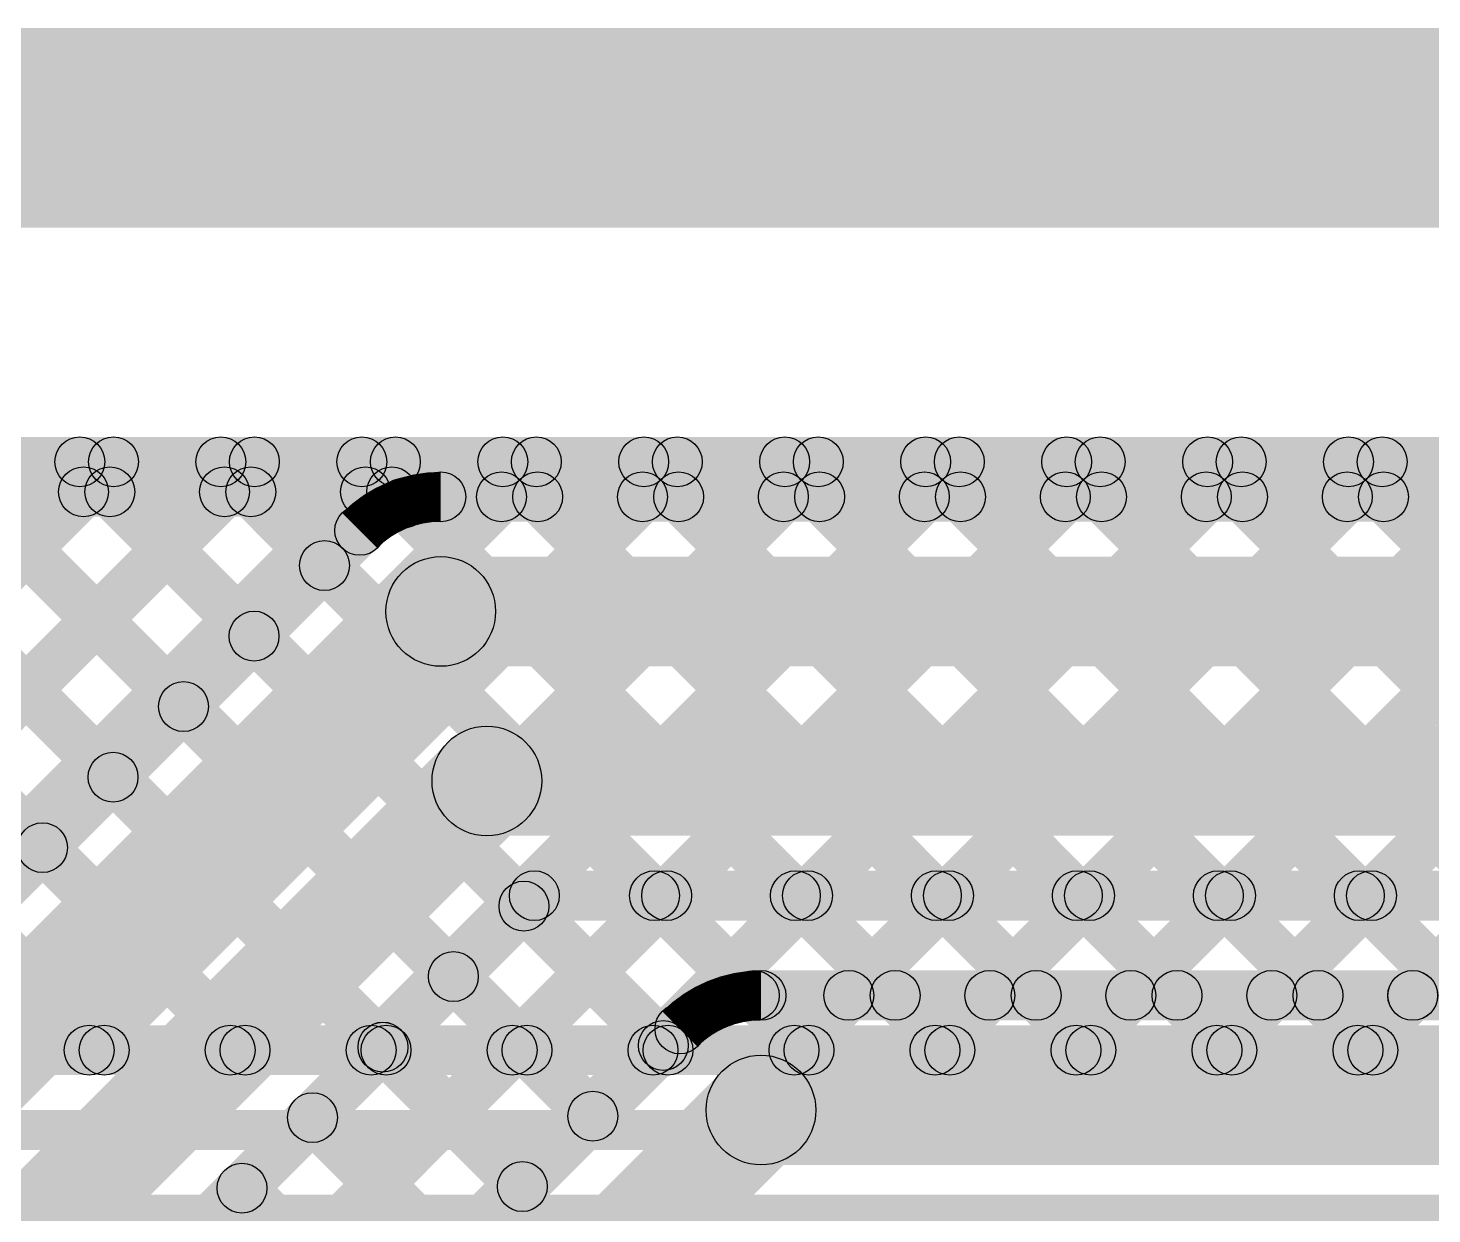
# Model space of a CAD drawing. Header units: millimetres. Extents: x -0.08 to 5.25, y -0.08 to 2.73.
# Drawn here: x 1.205 to 1.4866, y 2.3192 to 2.557 of the extents above; entities that cross this region are included whole.
import ezdxf

# ---------------------------------------------------------------- set-up
doc = ezdxf.new("R2010")
doc.units = ezdxf.units.MM
doc.header["$MEASUREMENT"] = 0
doc.layers.add('BottomLayer', color=5, linetype='Continuous')
doc.layers.add('TopLayer', color=1, linetype='Continuous')

msp = doc.modelspace()

# ---------------------------------------------------------------- hatches: boundary and pattern name
at = {"layer": 'BottomLayer'}
for points in [[(0.94743, 2.517), (0.94743, 2.557), (2.805, 2.557), (2.805, 2.517)], [(1.08967, 2.33052), (1.0826, 2.33759), (1.21854, 2.47354), (1.22562, 2.46646)], [(1.08967, 2.30223), (1.0826, 2.30931), (1.24683, 2.47354), (1.2539, 2.46646)], [(1.08967, 2.27395), (1.0826, 2.28102), (1.27511, 2.47354), (1.28218, 2.46646)], [(1.12696, 2.46646), (1.13403, 2.47354), (1.21139, 2.39617), (1.20432, 2.3891)], [(1.129, 2.465), (1.129, 2.475), (2.82675, 2.475), (2.82675, 2.465)], [(1.15524, 2.46646), (1.16231, 2.47354), (1.22554, 2.41031), (1.21847, 2.40324)], [(1.18353, 2.46646), (1.1906, 2.47354), (1.23968, 2.42445), (1.23261, 2.41738)], [(1.21181, 2.46646), (1.21888, 2.47354), (1.25382, 2.4386), (1.24675, 2.43152)], [(1.24009, 2.46646), (1.24717, 2.47354), (1.26796, 2.45274), (1.26089, 2.44567)], [(1.26838, 2.46646), (1.27545, 2.47354), (1.28373, 2.46526), (1.27666, 2.45819)], [(1.30347, 2.45946), (1.2964, 2.46654), (1.3034, 2.47354), (1.31047, 2.46646)], [(1.29666, 2.46646), (1.30373, 2.47354), (1.31073, 2.46654), (1.30366, 2.45946)], [(1.33175, 2.45946), (1.32468, 2.46654), (1.33168, 2.47354), (1.33875, 2.46646)], [(1.32495, 2.46646), (1.33202, 2.47354), (1.33902, 2.46654), (1.33195, 2.45946)], [(1.36004, 2.45946), (1.35297, 2.46654), (1.35997, 2.47354), (1.36704, 2.46646)], [(1.35323, 2.46646), (1.3603, 2.47354), (1.3673, 2.46654), (1.36023, 2.45946)], [(1.38832, 2.45946), (1.38125, 2.46654), (1.38825, 2.47354), (1.39532, 2.46646)], [(1.38152, 2.46646), (1.38859, 2.47354), (1.39559, 2.46654), (1.38852, 2.45946)], [(1.41661, 2.45946), (1.40953, 2.46654), (1.41653, 2.47354), (1.42361, 2.46646)], [(1.4098, 2.46646), (1.41687, 2.47354), (1.42387, 2.46654), (1.4168, 2.45946)], [(1.44489, 2.45946), (1.43782, 2.46654), (1.44482, 2.47354), (1.45189, 2.46646)], [(1.43808, 2.46646), (1.44516, 2.47354), (1.45216, 2.46654), (1.44508, 2.45946)], [(1.47317, 2.45946), (1.4661, 2.46654), (1.4731, 2.47354), (1.48017, 2.46646)], [(1.46637, 2.46646), (1.47344, 2.47354), (1.48044, 2.46654), (1.47337, 2.45946)], [(1.08967, 2.33052), (1.0826, 2.33759), (1.21254, 2.46754), (1.21961, 2.46046)], [(1.08967, 2.30224), (1.0826, 2.30931), (1.24083, 2.46754), (1.2479, 2.46046)], [(1.08967, 2.27395), (1.0826, 2.28102), (1.26911, 2.46754), (1.27618, 2.46046)], [(1.129, 2.459), (1.129, 2.469), (2.83275, 2.469), (2.83275, 2.459)], [(1.13296, 2.46046), (1.14003, 2.46754), (1.21139, 2.39617), (1.20432, 2.3891)], [(1.16124, 2.46046), (1.16831, 2.46754), (1.22554, 2.41031), (1.21847, 2.40324)], [(1.18952, 2.46046), (1.1966, 2.46754), (1.23968, 2.42445), (1.23261, 2.41738)], [(1.21781, 2.46046), (1.22488, 2.46754), (1.25382, 2.4386), (1.24675, 2.43152)], [(1.24609, 2.46046), (1.25316, 2.46754), (1.26796, 2.45274), (1.26089, 2.44567)], [(1.27438, 2.46046), (1.28145, 2.46754), (1.28373, 2.46526), (1.27666, 2.45819)], [(1.28775, 2.458), (1.28775, 2.468), (2.81284, 2.468), (2.81284, 2.458)], [(1.28775, 2.458), (1.28775, 2.468), (2.81284, 2.468), (2.81284, 2.458)], [(1.08967, 2.26737), (1.0826, 2.27444), (1.26795, 2.4598), (1.27502, 2.45273)], [(1.08967, 2.26737), (1.0826, 2.27444), (1.26795, 2.4598), (1.27502, 2.45273)], [(1.28775, 2.429), (1.28775, 2.451), (2.819, 2.451), (2.819, 2.429)], [(0.94478, 2.08147), (0.92922, 2.09703), (1.27997, 2.44778), (1.29553, 2.43222)], [(1.297, 2.395), (1.297, 2.417), (2.819, 2.417), (2.819, 2.395)], [(0.98178, 2.07522), (0.96622, 2.09078), (1.28922, 2.41378), (1.30478, 2.39822)], [(1.10646, 2.17587), (1.09939, 2.18294), (1.30299, 2.38654), (1.31006, 2.37946)], [(1.10646, 2.17587), (1.09939, 2.18294), (1.30299, 2.38654), (1.31006, 2.37946)], [(1.12929, 2.17215), (1.12222, 2.17922), (1.32953, 2.38654), (1.33661, 2.37946)], [(1.12929, 2.17215), (1.12222, 2.17922), (1.32953, 2.38654), (1.3366, 2.37946)], [(1.13834, 2.15292), (1.13127, 2.15999), (1.35782, 2.38654), (1.36489, 2.37946)], [(1.13834, 2.15292), (1.13127, 2.15999), (1.35782, 2.38654), (1.36489, 2.37946)], [(1.30653, 2.378), (1.30653, 2.388), (2.81284, 2.388), (2.81284, 2.378)], [(1.30653, 2.378), (1.30653, 2.388), (2.81284, 2.388), (2.81284, 2.378)], [(1.32709, 2.37946), (1.33417, 2.38654), (1.3542, 2.3665), (1.34713, 2.35943)], [(1.32709, 2.37946), (1.33416, 2.38654), (1.3542, 2.3665), (1.34713, 2.35943)], [(1.35538, 2.37946), (1.36245, 2.38654), (1.38245, 2.36654), (1.37538, 2.35946)], [(1.35538, 2.37946), (1.36245, 2.38654), (1.38245, 2.36654), (1.37538, 2.35946)], [(1.37317, 2.35946), (1.3661, 2.36654), (1.3861, 2.38654), (1.39317, 2.37946)], [(1.37317, 2.35946), (1.3661, 2.36654), (1.3861, 2.38654), (1.39317, 2.37946)], [(1.38366, 2.37946), (1.39073, 2.38654), (1.41073, 2.36654), (1.40366, 2.35946)], [(1.38366, 2.37946), (1.39073, 2.38654), (1.41073, 2.36654), (1.40366, 2.35946)], [(1.40146, 2.35946), (1.39439, 2.36654), (1.41439, 2.38654), (1.42146, 2.37946)], [(1.40146, 2.35946), (1.39439, 2.36654), (1.41439, 2.38654), (1.42146, 2.37946)], [(1.41195, 2.37946), (1.41902, 2.38654), (1.43902, 2.36654), (1.43195, 2.35946)], [(1.41195, 2.37946), (1.41902, 2.38654), (1.43902, 2.36654), (1.43195, 2.35946)], [(1.42974, 2.35946), (1.42267, 2.36654), (1.44267, 2.38654), (1.44974, 2.37946)], [(1.42974, 2.35946), (1.42267, 2.36654), (1.44267, 2.38654), (1.44974, 2.37946)], [(1.44023, 2.37946), (1.4473, 2.38654), (1.4673, 2.36654), (1.46023, 2.35946)], [(1.44023, 2.37946), (1.4473, 2.38654), (1.4673, 2.36654), (1.46023, 2.35946)], [(1.45803, 2.35946), (1.45095, 2.36654), (1.47095, 2.38654), (1.47803, 2.37946)], [(1.45803, 2.35946), (1.45096, 2.36654), (1.47096, 2.38654), (1.47803, 2.37946)], [(1.46851, 2.37946), (1.47558, 2.38654), (1.49558, 2.36654), (1.48851, 2.35946)], [(1.46852, 2.37946), (1.47559, 2.38654), (1.49559, 2.36654), (1.48852, 2.35946)], [(1.48631, 2.35946), (1.47924, 2.36654), (1.49924, 2.38654), (1.50631, 2.37946)], [(1.48631, 2.35946), (1.47924, 2.36654), (1.49924, 2.38654), (1.50631, 2.37946)], [(1.3009, 2.37737), (1.30797, 2.38444), (1.33594, 2.35647), (1.32887, 2.3494)], [(1.3009, 2.37737), (1.30797, 2.38444), (1.33594, 2.35647), (1.32887, 2.3494)], [(1.28676, 2.36323), (1.29383, 2.3703), (1.3218, 2.34233), (1.31473, 2.33526)], [(1.28676, 2.36323), (1.29383, 2.3703), (1.3218, 2.34233), (1.31473, 2.33526)], [(1.352, 2.358), (1.352, 2.368), (2.453, 2.368), (2.453, 2.358)], [(1.352, 2.358), (1.352, 2.368), (2.453, 2.368), (2.453, 2.358)], [(1.13828, 2.15174), (1.13121, 2.15881), (1.3322, 2.3598), (1.33927, 2.35273)], [(1.13828, 2.15174), (1.13121, 2.15881), (1.3322, 2.3598), (1.33927, 2.35273)], [(1.27262, 2.34909), (1.27969, 2.35616), (1.30766, 2.32819), (1.30059, 2.32112)], [(1.27262, 2.34909), (1.27969, 2.35616), (1.30766, 2.32819), (1.30059, 2.32112)], [(1.352, 2.329), (1.352, 2.351), (2.453, 2.351), (2.453, 2.329)], [(1.10278, 2.07522), (1.08722, 2.09078), (1.34422, 2.34778), (1.35978, 2.33222)], [(1.25847, 2.33495), (1.26555, 2.34202), (1.29352, 2.31405), (1.28645, 2.30697)], [(1.25847, 2.33495), (1.26554, 2.34202), (1.29352, 2.31404), (1.28645, 2.30697)], [(1.24433, 2.32081), (1.2514, 2.32788), (1.27938, 2.2999), (1.27231, 2.29283)], [(1.24433, 2.3208), (1.2514, 2.32788), (1.27938, 2.2999), (1.2723, 2.29283)]]:
    msp.add_hatch(color=5, dxfattribs=at).paths.add_polyline_path(points)
h = msp.add_hatch(color=5, dxfattribs=at)
edge = h.paths.add_edge_path()
edge.add_arc((1.21535, 2.47), 0.005, 0, 360)
h = msp.add_hatch(color=5, dxfattribs=at)
edge = h.paths.add_edge_path()
edge.add_arc((1.22208, 2.47), 0.005, 0, 360)
h = msp.add_hatch(color=5, dxfattribs=at)
edge = h.paths.add_edge_path()
edge.add_arc((1.24363, 2.47), 0.005, 0, 360)
h = msp.add_hatch(color=5, dxfattribs=at)
edge = h.paths.add_edge_path()
edge.add_arc((1.25036, 2.47), 0.005, 0, 360)
h = msp.add_hatch(color=5, dxfattribs=at)
edge = h.paths.add_edge_path()
edge.add_arc((1.27191, 2.47), 0.005, 0, 360)
h = msp.add_hatch(color=5, dxfattribs=at)
edge = h.paths.add_edge_path()
edge.add_arc((1.27865, 2.47), 0.005, 0, 360)
h = msp.add_hatch(color=5, dxfattribs=at)
edge = h.paths.add_edge_path()
edge.add_arc((1.3002, 2.47), 0.005, 0, 360)
h = msp.add_hatch(color=5, dxfattribs=at)
edge = h.paths.add_edge_path()
edge.add_arc((1.30693, 2.47), 0.005, 0, 360)
h = msp.add_hatch(color=5, dxfattribs=at)
edge = h.paths.add_edge_path()
edge.add_arc((1.32848, 2.47), 0.005, 0, 360)
h = msp.add_hatch(color=5, dxfattribs=at)
edge = h.paths.add_edge_path()
edge.add_arc((1.33522, 2.47), 0.005, 0, 360)
h = msp.add_hatch(color=5, dxfattribs=at)
edge = h.paths.add_edge_path()
edge.add_arc((1.35677, 2.47), 0.005, 0, 360)
h = msp.add_hatch(color=5, dxfattribs=at)
edge = h.paths.add_edge_path()
edge.add_arc((1.3635, 2.47), 0.005, 0, 360)
h = msp.add_hatch(color=5, dxfattribs=at)
edge = h.paths.add_edge_path()
edge.add_arc((1.38505, 2.47), 0.005, 0, 360)
h = msp.add_hatch(color=5, dxfattribs=at)
edge = h.paths.add_edge_path()
edge.add_arc((1.39179, 2.47), 0.005, 0, 360)
h = msp.add_hatch(color=5, dxfattribs=at)
edge = h.paths.add_edge_path()
edge.add_arc((1.41334, 2.47), 0.005, 0, 360)
h = msp.add_hatch(color=5, dxfattribs=at)
edge = h.paths.add_edge_path()
edge.add_arc((1.42007, 2.47), 0.005, 0, 360)
h = msp.add_hatch(color=5, dxfattribs=at)
edge = h.paths.add_edge_path()
edge.add_arc((1.44162, 2.47), 0.005, 0, 360)
h = msp.add_hatch(color=5, dxfattribs=at)
edge = h.paths.add_edge_path()
edge.add_arc((1.44835, 2.47), 0.005, 0, 360)
h = msp.add_hatch(color=5, dxfattribs=at)
edge = h.paths.add_edge_path()
edge.add_arc((1.4699, 2.47), 0.005, 0, 360)
h = msp.add_hatch(color=5, dxfattribs=at)
edge = h.paths.add_edge_path()
edge.add_arc((1.47664, 2.47), 0.005, 0, 360)
h = msp.add_hatch(color=5, dxfattribs=at)
edge = h.paths.add_edge_path()
edge.add_arc((1.21608, 2.464), 0.005, 0, 360)
h = msp.add_hatch(color=5, dxfattribs=at)
edge = h.paths.add_edge_path()
edge.add_arc((1.22134, 2.464), 0.005, 0, 360)
h = msp.add_hatch(color=5, dxfattribs=at)
edge = h.paths.add_edge_path()
edge.add_arc((1.24436, 2.464), 0.005, 0, 360)
h = msp.add_hatch(color=5, dxfattribs=at)
edge = h.paths.add_edge_path()
edge.add_arc((1.24963, 2.464), 0.005, 0, 360)
h = msp.add_hatch(color=5, dxfattribs=at)
edge = h.paths.add_edge_path()
edge.add_arc((1.27265, 2.464), 0.005, 0, 360)
h = msp.add_hatch(color=5, dxfattribs=at)
edge = h.paths.add_edge_path()
edge.add_arc((1.27791, 2.464), 0.005, 0, 360)
h = msp.add_hatch(color=5, dxfattribs=at)
edge = h.paths.add_edge_path()
edge.add_arc((1.28775, 2.463), 0.005, 0, 360)
h = msp.add_hatch(color=5, dxfattribs=at)
edge = h.paths.add_edge_path()
edge.add_arc((1.28775, 2.463), 0.005, 0, 360)
h = msp.add_hatch(color=5, dxfattribs=at)
edge = h.paths.add_edge_path()
edge.add_arc((1.28775, 2.463), 0.005, 0, 360)
h = msp.add_hatch(color=5, dxfattribs=at)
edge = h.paths.add_edge_path()
edge.add_arc((1.28775, 2.463), 0.005, 0, 360)
h = msp.add_hatch(color=5, dxfattribs=at)
edge = h.paths.add_edge_path()
edge.add_arc((1.28775, 2.463), 0.005, 0, 360)
h = msp.add_hatch(color=5, dxfattribs=at)
edge = h.paths.add_edge_path()
edge.add_arc((1.28775, 2.463), 0.005, 0, 360)
h = msp.add_hatch(color=5, dxfattribs=at)
edge = h.paths.add_edge_path()
edge.add_arc((1.29993, 2.463), 0.005, 0, 360)
h = msp.add_hatch(color=5, dxfattribs=at)
edge = h.paths.add_edge_path()
edge.add_arc((1.3072, 2.463), 0.005, 0, 360)
h = msp.add_hatch(color=5, dxfattribs=at)
edge = h.paths.add_edge_path()
edge.add_arc((1.32822, 2.463), 0.005, 0, 360)
h = msp.add_hatch(color=5, dxfattribs=at)
edge = h.paths.add_edge_path()
edge.add_arc((1.33548, 2.463), 0.005, 0, 360)
h = msp.add_hatch(color=5, dxfattribs=at)
edge = h.paths.add_edge_path()
edge.add_arc((1.3565, 2.463), 0.005, 0, 360)
h = msp.add_hatch(color=5, dxfattribs=at)
edge = h.paths.add_edge_path()
edge.add_arc((1.36377, 2.463), 0.005, 0, 360)
h = msp.add_hatch(color=5, dxfattribs=at)
edge = h.paths.add_edge_path()
edge.add_arc((1.38479, 2.463), 0.005, 0, 360)
h = msp.add_hatch(color=5, dxfattribs=at)
edge = h.paths.add_edge_path()
edge.add_arc((1.39205, 2.463), 0.005, 0, 360)
h = msp.add_hatch(color=5, dxfattribs=at)
edge = h.paths.add_edge_path()
edge.add_arc((1.41307, 2.463), 0.005, 0, 360)
h = msp.add_hatch(color=5, dxfattribs=at)
edge = h.paths.add_edge_path()
edge.add_arc((1.42034, 2.463), 0.005, 0, 360)
h = msp.add_hatch(color=5, dxfattribs=at)
edge = h.paths.add_edge_path()
edge.add_arc((1.44135, 2.463), 0.005, 0, 360)
h = msp.add_hatch(color=5, dxfattribs=at)
edge = h.paths.add_edge_path()
edge.add_arc((1.44862, 2.463), 0.005, 0, 360)
h = msp.add_hatch(color=5, dxfattribs=at)
edge = h.paths.add_edge_path()
edge.add_arc((1.46964, 2.463), 0.005, 0, 360)
h = msp.add_hatch(color=5, dxfattribs=at)
edge = h.paths.add_edge_path()
edge.add_arc((1.4769, 2.463), 0.005, 0, 360)
h = msp.add_hatch(color=5, dxfattribs=at)
edge = h.paths.add_edge_path()
edge.add_arc((1.28019, 2.46172), 0.005, 0, 360)
h = msp.add_hatch(color=5, dxfattribs=at)
edge = h.paths.add_edge_path()
edge.add_arc((1.28019, 2.46172), 0.005, 0, 360)
h = msp.add_hatch(color=5, dxfattribs=at)
edge = h.paths.add_edge_path()
edge.add_arc((1.27149, 2.45626), 0.005, 0, 360)
h = msp.add_hatch(color=5, dxfattribs=at)
edge = h.paths.add_edge_path()
edge.add_arc((1.27149, 2.45626), 0.005, 0, 360)
h = msp.add_hatch(color=5, dxfattribs=at)
edge = h.paths.add_edge_path()
edge.add_arc((1.27149, 2.45626), 0.005, 0, 360)
h = msp.add_hatch(color=5, dxfattribs=at)
edge = h.paths.add_edge_path()
edge.add_arc((1.27149, 2.45626), 0.005, 0, 360)
h = msp.add_hatch(color=5, dxfattribs=at)
edge = h.paths.add_edge_path()
edge.add_arc((1.27149, 2.45626), 0.005, 0, 360)
h = msp.add_hatch(color=5, dxfattribs=at)
edge = h.paths.add_edge_path()
edge.add_arc((1.27149, 2.45626), 0.005, 0, 360)
h = msp.add_hatch(color=5, dxfattribs=at)
edge = h.paths.add_edge_path()
edge.add_arc((1.26443, 2.4492), 0.005, 0, 360)
h = msp.add_hatch(color=5, dxfattribs=at)
edge = h.paths.add_edge_path()
edge.add_arc((1.26443, 2.4492), 0.005, 0, 360)
h = msp.add_hatch(color=5, dxfattribs=at)
edge = h.paths.add_edge_path()
edge.add_arc((1.28775, 2.44), 0.011, 0, 360)
h = msp.add_hatch(color=5, dxfattribs=at)
edge = h.paths.add_edge_path()
edge.add_arc((1.28775, 2.44), 0.011, 0, 360)
h = msp.add_hatch(color=5, dxfattribs=at)
edge = h.paths.add_edge_path()
edge.add_arc((1.25029, 2.43506), 0.005, 0, 360)
h = msp.add_hatch(color=5, dxfattribs=at)
edge = h.paths.add_edge_path()
edge.add_arc((1.25029, 2.43506), 0.005, 0, 360)
h = msp.add_hatch(color=5, dxfattribs=at)
edge = h.paths.add_edge_path()
edge.add_arc((1.23614, 2.42092), 0.005, 0, 360)
h = msp.add_hatch(color=5, dxfattribs=at)
edge = h.paths.add_edge_path()
edge.add_arc((1.23614, 2.42092), 0.005, 0, 360)
h = msp.add_hatch(color=5, dxfattribs=at)
edge = h.paths.add_edge_path()
edge.add_arc((1.297, 2.406), 0.011, 0, 360)
h = msp.add_hatch(color=5, dxfattribs=at)
edge = h.paths.add_edge_path()
edge.add_arc((1.297, 2.406), 0.011, 0, 360)
h = msp.add_hatch(color=5, dxfattribs=at)
edge = h.paths.add_edge_path()
edge.add_arc((1.222, 2.40678), 0.005, 0, 360)
h = msp.add_hatch(color=5, dxfattribs=at)
edge = h.paths.add_edge_path()
edge.add_arc((1.222, 2.40678), 0.005, 0, 360)
h = msp.add_hatch(color=5, dxfattribs=at)
edge = h.paths.add_edge_path()
edge.add_arc((1.20786, 2.39263), 0.005, 0, 360)
h = msp.add_hatch(color=5, dxfattribs=at)
edge = h.paths.add_edge_path()
edge.add_arc((1.20786, 2.39263), 0.005, 0, 360)
h = msp.add_hatch(color=5, dxfattribs=at)
edge = h.paths.add_edge_path()
edge.add_arc((1.30444, 2.38091), 0.005, 0, 360)
h = msp.add_hatch(color=5, dxfattribs=at)
edge = h.paths.add_edge_path()
edge.add_arc((1.30444, 2.38091), 0.005, 0, 360)
h = msp.add_hatch(color=5, dxfattribs=at)
edge = h.paths.add_edge_path()
edge.add_arc((1.30653, 2.383), 0.005, 0, 360)
h = msp.add_hatch(color=5, dxfattribs=at)
edge = h.paths.add_edge_path()
edge.add_arc((1.30653, 2.383), 0.005, 0, 360)
h = msp.add_hatch(color=5, dxfattribs=at)
edge = h.paths.add_edge_path()
edge.add_arc((1.30653, 2.383), 0.005, 0, 360)
h = msp.add_hatch(color=5, dxfattribs=at)
edge = h.paths.add_edge_path()
edge.add_arc((1.30653, 2.383), 0.005, 0, 360)
h = msp.add_hatch(color=5, dxfattribs=at)
edge = h.paths.add_edge_path()
edge.add_arc((1.33063, 2.383), 0.005, 0, 360)
h = msp.add_hatch(color=5, dxfattribs=at)
edge = h.paths.add_edge_path()
edge.add_arc((1.33063, 2.383), 0.005, 0, 360)
h = msp.add_hatch(color=5, dxfattribs=at)
edge = h.paths.add_edge_path()
edge.add_arc((1.33307, 2.383), 0.005, 0, 360)
h = msp.add_hatch(color=5, dxfattribs=at)
edge = h.paths.add_edge_path()
edge.add_arc((1.33307, 2.383), 0.005, 0, 360)
h = msp.add_hatch(color=5, dxfattribs=at)
edge = h.paths.add_edge_path()
edge.add_arc((1.35891, 2.383), 0.005, 0, 360)
h = msp.add_hatch(color=5, dxfattribs=at)
edge = h.paths.add_edge_path()
edge.add_arc((1.35891, 2.383), 0.005, 0, 360)
h = msp.add_hatch(color=5, dxfattribs=at)
edge = h.paths.add_edge_path()
edge.add_arc((1.36135, 2.383), 0.005, 0, 360)
h = msp.add_hatch(color=5, dxfattribs=at)
edge = h.paths.add_edge_path()
edge.add_arc((1.36135, 2.383), 0.005, 0, 360)
h = msp.add_hatch(color=5, dxfattribs=at)
edge = h.paths.add_edge_path()
edge.add_arc((1.3872, 2.383), 0.005, 0, 360)
h = msp.add_hatch(color=5, dxfattribs=at)
edge = h.paths.add_edge_path()
edge.add_arc((1.3872, 2.383), 0.005, 0, 360)
h = msp.add_hatch(color=5, dxfattribs=at)
edge = h.paths.add_edge_path()
edge.add_arc((1.38964, 2.383), 0.005, 0, 360)
h = msp.add_hatch(color=5, dxfattribs=at)
edge = h.paths.add_edge_path()
edge.add_arc((1.38964, 2.383), 0.005, 0, 360)
h = msp.add_hatch(color=5, dxfattribs=at)
edge = h.paths.add_edge_path()
edge.add_arc((1.41548, 2.383), 0.005, 0, 360)
h = msp.add_hatch(color=5, dxfattribs=at)
edge = h.paths.add_edge_path()
edge.add_arc((1.41548, 2.383), 0.005, 0, 360)
h = msp.add_hatch(color=5, dxfattribs=at)
edge = h.paths.add_edge_path()
edge.add_arc((1.41792, 2.383), 0.005, 0, 360)
h = msp.add_hatch(color=5, dxfattribs=at)
edge = h.paths.add_edge_path()
edge.add_arc((1.41792, 2.383), 0.005, 0, 360)
h = msp.add_hatch(color=5, dxfattribs=at)
edge = h.paths.add_edge_path()
edge.add_arc((1.44377, 2.383), 0.005, 0, 360)
h = msp.add_hatch(color=5, dxfattribs=at)
edge = h.paths.add_edge_path()
edge.add_arc((1.44377, 2.383), 0.005, 0, 360)
h = msp.add_hatch(color=5, dxfattribs=at)
edge = h.paths.add_edge_path()
edge.add_arc((1.44621, 2.383), 0.005, 0, 360)
h = msp.add_hatch(color=5, dxfattribs=at)
edge = h.paths.add_edge_path()
edge.add_arc((1.44621, 2.383), 0.005, 0, 360)
h = msp.add_hatch(color=5, dxfattribs=at)
edge = h.paths.add_edge_path()
edge.add_arc((1.47205, 2.383), 0.005, 0, 360)
h = msp.add_hatch(color=5, dxfattribs=at)
edge = h.paths.add_edge_path()
edge.add_arc((1.47205, 2.383), 0.005, 0, 360)
h = msp.add_hatch(color=5, dxfattribs=at)
edge = h.paths.add_edge_path()
edge.add_arc((1.47449, 2.383), 0.005, 0, 360)
h = msp.add_hatch(color=5, dxfattribs=at)
edge = h.paths.add_edge_path()
edge.add_arc((1.47449, 2.383), 0.005, 0, 360)
h = msp.add_hatch(color=5, dxfattribs=at)
edge = h.paths.add_edge_path()
edge.add_arc((1.29029, 2.36677), 0.005, 0, 360)
h = msp.add_hatch(color=5, dxfattribs=at)
edge = h.paths.add_edge_path()
edge.add_arc((1.29029, 2.36677), 0.005, 0, 360)
h = msp.add_hatch(color=5, dxfattribs=at)
edge = h.paths.add_edge_path()
edge.add_arc((1.35067, 2.36296), 0.005, 0, 360)
h = msp.add_hatch(color=5, dxfattribs=at)
edge = h.paths.add_edge_path()
edge.add_arc((1.35067, 2.36296), 0.005, 0, 360)
h = msp.add_hatch(color=5, dxfattribs=at)
edge = h.paths.add_edge_path()
edge.add_arc((1.352, 2.363), 0.005, 0, 360)
h = msp.add_hatch(color=5, dxfattribs=at)
edge = h.paths.add_edge_path()
edge.add_arc((1.352, 2.363), 0.005, 0, 360)
h = msp.add_hatch(color=5, dxfattribs=at)
edge = h.paths.add_edge_path()
edge.add_arc((1.352, 2.363), 0.005, 0, 360)
h = msp.add_hatch(color=5, dxfattribs=at)
edge = h.paths.add_edge_path()
edge.add_arc((1.352, 2.363), 0.005, 0, 360)
h = msp.add_hatch(color=5, dxfattribs=at)
edge = h.paths.add_edge_path()
edge.add_arc((1.352, 2.363), 0.005, 0, 360)
h = msp.add_hatch(color=5, dxfattribs=at)
edge = h.paths.add_edge_path()
edge.add_arc((1.352, 2.363), 0.005, 0, 360)
h = msp.add_hatch(color=5, dxfattribs=at)
edge = h.paths.add_edge_path()
edge.add_arc((1.36964, 2.363), 0.005, 0, 360)
h = msp.add_hatch(color=5, dxfattribs=at)
edge = h.paths.add_edge_path()
edge.add_arc((1.36964, 2.363), 0.005, 0, 360)
h = msp.add_hatch(color=5, dxfattribs=at)
edge = h.paths.add_edge_path()
edge.add_arc((1.37891, 2.363), 0.005, 0, 360)
h = msp.add_hatch(color=5, dxfattribs=at)
edge = h.paths.add_edge_path()
edge.add_arc((1.37891, 2.363), 0.005, 0, 360)
h = msp.add_hatch(color=5, dxfattribs=at)
edge = h.paths.add_edge_path()
edge.add_arc((1.39792, 2.363), 0.005, 0, 360)
h = msp.add_hatch(color=5, dxfattribs=at)
edge = h.paths.add_edge_path()
edge.add_arc((1.39792, 2.363), 0.005, 0, 360)
h = msp.add_hatch(color=5, dxfattribs=at)
edge = h.paths.add_edge_path()
edge.add_arc((1.4072, 2.363), 0.005, 0, 360)
h = msp.add_hatch(color=5, dxfattribs=at)
edge = h.paths.add_edge_path()
edge.add_arc((1.4072, 2.363), 0.005, 0, 360)
h = msp.add_hatch(color=5, dxfattribs=at)
edge = h.paths.add_edge_path()
edge.add_arc((1.42621, 2.363), 0.005, 0, 360)
h = msp.add_hatch(color=5, dxfattribs=at)
edge = h.paths.add_edge_path()
edge.add_arc((1.42621, 2.363), 0.005, 0, 360)
h = msp.add_hatch(color=5, dxfattribs=at)
edge = h.paths.add_edge_path()
edge.add_arc((1.43548, 2.363), 0.005, 0, 360)
h = msp.add_hatch(color=5, dxfattribs=at)
edge = h.paths.add_edge_path()
edge.add_arc((1.43548, 2.363), 0.005, 0, 360)
h = msp.add_hatch(color=5, dxfattribs=at)
edge = h.paths.add_edge_path()
edge.add_arc((1.45449, 2.363), 0.005, 0, 360)
h = msp.add_hatch(color=5, dxfattribs=at)
edge = h.paths.add_edge_path()
edge.add_arc((1.45449, 2.363), 0.005, 0, 360)
h = msp.add_hatch(color=5, dxfattribs=at)
edge = h.paths.add_edge_path()
edge.add_arc((1.46377, 2.363), 0.005, 0, 360)
h = msp.add_hatch(color=5, dxfattribs=at)
edge = h.paths.add_edge_path()
edge.add_arc((1.46377, 2.363), 0.005, 0, 360)
h = msp.add_hatch(color=5, dxfattribs=at)
edge = h.paths.add_edge_path()
edge.add_arc((1.48278, 2.363), 0.005, 0, 360)
h = msp.add_hatch(color=5, dxfattribs=at)
edge = h.paths.add_edge_path()
edge.add_arc((1.48277, 2.363), 0.005, 0, 360)
h = msp.add_hatch(color=5, dxfattribs=at)
edge = h.paths.add_edge_path()
edge.add_arc((1.33574, 2.35626), 0.005, 0, 360)
h = msp.add_hatch(color=5, dxfattribs=at)
edge = h.paths.add_edge_path()
edge.add_arc((1.33574, 2.35626), 0.005, 0, 360)
h = msp.add_hatch(color=5, dxfattribs=at)
edge = h.paths.add_edge_path()
edge.add_arc((1.33574, 2.35626), 0.005, 0, 360)
h = msp.add_hatch(color=5, dxfattribs=at)
edge = h.paths.add_edge_path()
edge.add_arc((1.33574, 2.35626), 0.005, 0, 360)
h = msp.add_hatch(color=5, dxfattribs=at)
edge = h.paths.add_edge_path()
edge.add_arc((1.33574, 2.35626), 0.005, 0, 360)
h = msp.add_hatch(color=5, dxfattribs=at)
edge = h.paths.add_edge_path()
edge.add_arc((1.33574, 2.35626), 0.005, 0, 360)
h = msp.add_hatch(color=5, dxfattribs=at)
edge = h.paths.add_edge_path()
edge.add_arc((1.27615, 2.35263), 0.005, 0, 360)
h = msp.add_hatch(color=5, dxfattribs=at)
edge = h.paths.add_edge_path()
edge.add_arc((1.27615, 2.35262), 0.005, 0, 360)
h = msp.add_hatch(color=5, dxfattribs=at)
edge = h.paths.add_edge_path()
edge.add_arc((1.33241, 2.35294), 0.005, 0, 360)
h = msp.add_hatch(color=5, dxfattribs=at)
edge = h.paths.add_edge_path()
edge.add_arc((1.33241, 2.35294), 0.005, 0, 360)
h = msp.add_hatch(color=5, dxfattribs=at)
edge = h.paths.add_edge_path()
edge.add_arc((1.352, 2.34), 0.011, 0, 360)
h = msp.add_hatch(color=5, dxfattribs=at)
edge = h.paths.add_edge_path()
edge.add_arc((1.352, 2.34), 0.011, 0, 360)
h = msp.add_hatch(color=5, dxfattribs=at)
edge = h.paths.add_edge_path()
edge.add_arc((1.31827, 2.33879), 0.005, 0, 360)
h = msp.add_hatch(color=5, dxfattribs=at)
edge = h.paths.add_edge_path()
edge.add_arc((1.31827, 2.33879), 0.005, 0, 360)
h = msp.add_hatch(color=5, dxfattribs=at)
edge = h.paths.add_edge_path()
edge.add_arc((1.26201, 2.33848), 0.005, 0, 360)
h = msp.add_hatch(color=5, dxfattribs=at)
edge = h.paths.add_edge_path()
edge.add_arc((1.26201, 2.33848), 0.005, 0, 360)
h = msp.add_hatch(color=5, dxfattribs=at)
edge = h.paths.add_edge_path()
edge.add_arc((1.30412, 2.32465), 0.005, 0, 360)
h = msp.add_hatch(color=5, dxfattribs=at)
edge = h.paths.add_edge_path()
edge.add_arc((1.30412, 2.32465), 0.005, 0, 360)
h = msp.add_hatch(color=5, dxfattribs=at)
edge = h.paths.add_edge_path()
edge.add_arc((1.24787, 2.32434), 0.005, 0, 360)
h = msp.add_hatch(color=5, dxfattribs=at)
edge = h.paths.add_edge_path()
edge.add_arc((1.24787, 2.32434), 0.005, 0, 360)
at = {"layer": 'TopLayer'}
for points in [[(1.03438, 2.27523), (1.02731, 2.2823), (1.21854, 2.47354), (1.22562, 2.46646)], [(1.03854, 2.2511), (1.03146, 2.25817), (1.24683, 2.47354), (1.2539, 2.46646)], [(1.086, 2.465), (1.086, 2.475), (5.046, 2.475), (5.046, 2.465)], [(1.09867, 2.46646), (1.10574, 2.47354), (1.22374, 2.35554), (1.21667, 2.34846)], [(1.12696, 2.46646), (1.13403, 2.47354), (1.25203, 2.35554), (1.24496, 2.34846)], [(1.15524, 2.46646), (1.16231, 2.47354), (1.28031, 2.35554), (1.27324, 2.34846)], [(1.16418, 2.34846), (1.15711, 2.35554), (1.27511, 2.47354), (1.28218, 2.46646)], [(1.18353, 2.46646), (1.1906, 2.47354), (1.3086, 2.35554), (1.30153, 2.34846)], [(1.19247, 2.34846), (1.1854, 2.35554), (1.3034, 2.47354), (1.31047, 2.46646)], [(1.21181, 2.46646), (1.21888, 2.47354), (1.33688, 2.35554), (1.32981, 2.34846)], [(1.22075, 2.34846), (1.21368, 2.35554), (1.33168, 2.47354), (1.33875, 2.46646)], [(1.24009, 2.46646), (1.24717, 2.47354), (1.36517, 2.35554), (1.35809, 2.34846)], [(1.24904, 2.34846), (1.24197, 2.35554), (1.35997, 2.47354), (1.36704, 2.46646)], [(1.26838, 2.46646), (1.27545, 2.47354), (1.39345, 2.35554), (1.38638, 2.34846)], [(1.27732, 2.34846), (1.27025, 2.35554), (1.38825, 2.47354), (1.39532, 2.46646)], [(1.29666, 2.46646), (1.30373, 2.47354), (1.42173, 2.35554), (1.41466, 2.34846)], [(1.30561, 2.34846), (1.29853, 2.35554), (1.41653, 2.47354), (1.42361, 2.46646)], [(1.32495, 2.46646), (1.33202, 2.47354), (1.45002, 2.35554), (1.44295, 2.34846)], [(1.33389, 2.34846), (1.32682, 2.35554), (1.44482, 2.47354), (1.45189, 2.46646)], [(1.35323, 2.46646), (1.3603, 2.47354), (1.4783, 2.35554), (1.47123, 2.34846)], [(1.36217, 2.34846), (1.3551, 2.35554), (1.4731, 2.47354), (1.48017, 2.46646)], [(1.38152, 2.46646), (1.38859, 2.47354), (1.50659, 2.35554), (1.49952, 2.34846)], [(1.39046, 2.34846), (1.38339, 2.35554), (1.50139, 2.47354), (1.50846, 2.46646)], [(1.4098, 2.46646), (1.41687, 2.47354), (1.53487, 2.35554), (1.5278, 2.34846)], [(1.41874, 2.34846), (1.41167, 2.35554), (1.52967, 2.47354), (1.53674, 2.46646)], [(1.43808, 2.46646), (1.44516, 2.47354), (1.56316, 2.35554), (1.55608, 2.34846)], [(1.44703, 2.34846), (1.43996, 2.35554), (1.55796, 2.47354), (1.56503, 2.46646)], [(1.46637, 2.46646), (1.47344, 2.47354), (1.59144, 2.35554), (1.58437, 2.34846)], [(1.47531, 2.34846), (1.46824, 2.35554), (1.58624, 2.47354), (1.59331, 2.46646)], [(1.143, 2.347), (1.143, 2.357), (2.537, 2.357), (2.537, 2.347)], [(1.143, 2.332), (1.143, 2.34), (2.537, 2.34), (2.537, 2.332)], [(1.164, 2.301), (1.164, 2.323), (2.36816, 2.323), (2.36816, 2.301)]]:
    msp.add_hatch(color=1, dxfattribs=at).paths.add_polyline_path(points)
h = msp.add_hatch(color=1, dxfattribs=at)
edge = h.paths.add_edge_path()
edge.add_arc((1.21535, 2.47), 0.005, 0, 360)
h = msp.add_hatch(color=1, dxfattribs=at)
edge = h.paths.add_edge_path()
edge.add_arc((1.22208, 2.47), 0.005, 0, 360)
h = msp.add_hatch(color=1, dxfattribs=at)
edge = h.paths.add_edge_path()
edge.add_arc((1.24363, 2.47), 0.005, 0, 360)
h = msp.add_hatch(color=1, dxfattribs=at)
edge = h.paths.add_edge_path()
edge.add_arc((1.25036, 2.47), 0.005, 0, 360)
h = msp.add_hatch(color=1, dxfattribs=at)
edge = h.paths.add_edge_path()
edge.add_arc((1.27191, 2.47), 0.005, 0, 360)
h = msp.add_hatch(color=1, dxfattribs=at)
edge = h.paths.add_edge_path()
edge.add_arc((1.27865, 2.47), 0.005, 0, 360)
h = msp.add_hatch(color=1, dxfattribs=at)
edge = h.paths.add_edge_path()
edge.add_arc((1.3002, 2.47), 0.005, 0, 360)
h = msp.add_hatch(color=1, dxfattribs=at)
edge = h.paths.add_edge_path()
edge.add_arc((1.30693, 2.47), 0.005, 0, 360)
h = msp.add_hatch(color=1, dxfattribs=at)
edge = h.paths.add_edge_path()
edge.add_arc((1.32848, 2.47), 0.005, 0, 360)
h = msp.add_hatch(color=1, dxfattribs=at)
edge = h.paths.add_edge_path()
edge.add_arc((1.33522, 2.47), 0.005, 0, 360)
h = msp.add_hatch(color=1, dxfattribs=at)
edge = h.paths.add_edge_path()
edge.add_arc((1.35677, 2.47), 0.005, 0, 360)
h = msp.add_hatch(color=1, dxfattribs=at)
edge = h.paths.add_edge_path()
edge.add_arc((1.3635, 2.47), 0.005, 0, 360)
h = msp.add_hatch(color=1, dxfattribs=at)
edge = h.paths.add_edge_path()
edge.add_arc((1.38505, 2.47), 0.005, 0, 360)
h = msp.add_hatch(color=1, dxfattribs=at)
edge = h.paths.add_edge_path()
edge.add_arc((1.39179, 2.47), 0.005, 0, 360)
h = msp.add_hatch(color=1, dxfattribs=at)
edge = h.paths.add_edge_path()
edge.add_arc((1.41334, 2.47), 0.005, 0, 360)
h = msp.add_hatch(color=1, dxfattribs=at)
edge = h.paths.add_edge_path()
edge.add_arc((1.42007, 2.47), 0.005, 0, 360)
h = msp.add_hatch(color=1, dxfattribs=at)
edge = h.paths.add_edge_path()
edge.add_arc((1.44162, 2.47), 0.005, 0, 360)
h = msp.add_hatch(color=1, dxfattribs=at)
edge = h.paths.add_edge_path()
edge.add_arc((1.44835, 2.47), 0.005, 0, 360)
h = msp.add_hatch(color=1, dxfattribs=at)
edge = h.paths.add_edge_path()
edge.add_arc((1.4699, 2.47), 0.005, 0, 360)
h = msp.add_hatch(color=1, dxfattribs=at)
edge = h.paths.add_edge_path()
edge.add_arc((1.47664, 2.47), 0.005, 0, 360)
h = msp.add_hatch(color=1, dxfattribs=at)
edge = h.paths.add_edge_path()
edge.add_arc((1.21722, 2.352), 0.005, 0, 360)
h = msp.add_hatch(color=1, dxfattribs=at)
edge = h.paths.add_edge_path()
edge.add_arc((1.22021, 2.352), 0.005, 0, 360)
h = msp.add_hatch(color=1, dxfattribs=at)
edge = h.paths.add_edge_path()
edge.add_arc((1.2455, 2.352), 0.005, 0, 360)
h = msp.add_hatch(color=1, dxfattribs=at)
edge = h.paths.add_edge_path()
edge.add_arc((1.24849, 2.352), 0.005, 0, 360)
h = msp.add_hatch(color=1, dxfattribs=at)
edge = h.paths.add_edge_path()
edge.add_arc((1.27379, 2.352), 0.005, 0, 360)
h = msp.add_hatch(color=1, dxfattribs=at)
edge = h.paths.add_edge_path()
edge.add_arc((1.27678, 2.352), 0.005, 0, 360)
h = msp.add_hatch(color=1, dxfattribs=at)
edge = h.paths.add_edge_path()
edge.add_arc((1.30207, 2.352), 0.005, 0, 360)
h = msp.add_hatch(color=1, dxfattribs=at)
edge = h.paths.add_edge_path()
edge.add_arc((1.30506, 2.352), 0.005, 0, 360)
h = msp.add_hatch(color=1, dxfattribs=at)
edge = h.paths.add_edge_path()
edge.add_arc((1.33035, 2.352), 0.005, 0, 360)
h = msp.add_hatch(color=1, dxfattribs=at)
edge = h.paths.add_edge_path()
edge.add_arc((1.33335, 2.352), 0.005, 0, 360)
h = msp.add_hatch(color=1, dxfattribs=at)
edge = h.paths.add_edge_path()
edge.add_arc((1.35864, 2.352), 0.005, 0, 360)
h = msp.add_hatch(color=1, dxfattribs=at)
edge = h.paths.add_edge_path()
edge.add_arc((1.36163, 2.352), 0.005, 0, 360)
h = msp.add_hatch(color=1, dxfattribs=at)
edge = h.paths.add_edge_path()
edge.add_arc((1.38692, 2.352), 0.005, 0, 360)
h = msp.add_hatch(color=1, dxfattribs=at)
edge = h.paths.add_edge_path()
edge.add_arc((1.38991, 2.352), 0.005, 0, 360)
h = msp.add_hatch(color=1, dxfattribs=at)
edge = h.paths.add_edge_path()
edge.add_arc((1.41521, 2.352), 0.005, 0, 360)
h = msp.add_hatch(color=1, dxfattribs=at)
edge = h.paths.add_edge_path()
edge.add_arc((1.4182, 2.352), 0.005, 0, 360)
h = msp.add_hatch(color=1, dxfattribs=at)
edge = h.paths.add_edge_path()
edge.add_arc((1.44349, 2.352), 0.005, 0, 360)
h = msp.add_hatch(color=1, dxfattribs=at)
edge = h.paths.add_edge_path()
edge.add_arc((1.44648, 2.352), 0.005, 0, 360)
h = msp.add_hatch(color=1, dxfattribs=at)
edge = h.paths.add_edge_path()
edge.add_arc((1.47178, 2.352), 0.005, 0, 360)
h = msp.add_hatch(color=1, dxfattribs=at)
edge = h.paths.add_edge_path()
edge.add_arc((1.47477, 2.352), 0.005, 0, 360)

# ---------------------------------------------------------------- linework, layer by layer
at = {"layer": 'BottomLayer', "const_width": 0.01}
for points in [[(1.27149, 2.45626, -0.198912), (1.28775, 2.463)], [(1.27149, 2.45626, -0.198912), (1.28775, 2.463)], [(1.27149, 2.45626, -0.198912), (1.28775, 2.463)], [(1.27149, 2.45626, -0.198912), (1.28775, 2.463)], [(1.33574, 2.35626, -0.198912), (1.352, 2.363)], [(1.33574, 2.35626, -0.198912), (1.352, 2.363)], [(1.33574, 2.35626, -0.198912), (1.352, 2.363)], [(1.33574, 2.35626, -0.198912), (1.352, 2.363)]]:
    msp.add_lwpolyline(points, format="xyb", dxfattribs=at)
at = {"layer": 'BottomLayer'}
for centre, radius in [((1.21535, 2.47), 0.005), ((1.22208, 2.47), 0.005), ((1.24363, 2.47), 0.005), ((1.25036, 2.47), 0.005), ((1.27191, 2.47), 0.005), ((1.27865, 2.47), 0.005), ((1.3002, 2.47), 0.005), ((1.30693, 2.47), 0.005), ((1.32848, 2.47), 0.005), ((1.33522, 2.47), 0.005), ((1.35677, 2.47), 0.005), ((1.3635, 2.47), 0.005), ((1.38505, 2.47), 0.005), ((1.39179, 2.47), 0.005), ((1.41334, 2.47), 0.005), ((1.42007, 2.47), 0.005), ((1.44162, 2.47), 0.005), ((1.44835, 2.47), 0.005), ((1.4699, 2.47), 0.005), ((1.47664, 2.47), 0.005), ((1.21608, 2.464), 0.005), ((1.22134, 2.464), 0.005), ((1.24436, 2.464), 0.005), ((1.24963, 2.464), 0.005), ((1.27265, 2.464), 0.005), ((1.27791, 2.464), 0.005), ((1.28775, 2.463), 0.005), ((1.28775, 2.463), 0.005), ((1.28775, 2.463), 0.005), ((1.28775, 2.463), 0.005), ((1.28775, 2.463), 0.005), ((1.28775, 2.463), 0.005), ((1.29993, 2.463), 0.005), ((1.3072, 2.463), 0.005), ((1.32822, 2.463), 0.005), ((1.33548, 2.463), 0.005), ((1.3565, 2.463), 0.005), ((1.36377, 2.463), 0.005), ((1.38479, 2.463), 0.005), ((1.39205, 2.463), 0.005), ((1.41307, 2.463), 0.005), ((1.42034, 2.463), 0.005), ((1.44135, 2.463), 0.005), ((1.44862, 2.463), 0.005), ((1.46964, 2.463), 0.005), ((1.4769, 2.463), 0.005), ((1.28019, 2.46172), 0.005), ((1.28019, 2.46172), 0.005), ((1.27149, 2.45626), 0.005), ((1.27149, 2.45626), 0.005), ((1.27149, 2.45626), 0.005), ((1.27149, 2.45626), 0.005), ((1.27149, 2.45626), 0.005), ((1.27149, 2.45626), 0.005), ((1.26443, 2.4492), 0.005), ((1.26443, 2.4492), 0.005), ((1.28775, 2.44), 0.011), ((1.28775, 2.44), 0.011), ((1.25029, 2.43506), 0.005), ((1.25029, 2.43506), 0.005), ((1.23614, 2.42092), 0.005), ((1.23614, 2.42092), 0.005), ((1.297, 2.406), 0.011), ((1.297, 2.406), 0.011), ((1.222, 2.40678), 0.005), ((1.222, 2.40678), 0.005), ((1.20786, 2.39263), 0.005), ((1.20786, 2.39263), 0.005), ((1.30444, 2.38091), 0.005), ((1.30444, 2.38091), 0.005), ((1.30653, 2.383), 0.005), ((1.30653, 2.383), 0.005), ((1.30653, 2.383), 0.005), ((1.30653, 2.383), 0.005), ((1.33063, 2.383), 0.005), ((1.33063, 2.383), 0.005), ((1.33307, 2.383), 0.005), ((1.33307, 2.383), 0.005), ((1.35891, 2.383), 0.005), ((1.35891, 2.383), 0.005), ((1.36135, 2.383), 0.005), ((1.36135, 2.383), 0.005), ((1.3872, 2.383), 0.005), ((1.3872, 2.383), 0.005), ((1.38964, 2.383), 0.005), ((1.38964, 2.383), 0.005), ((1.41548, 2.383), 0.005), ((1.41548, 2.383), 0.005), ((1.41792, 2.383), 0.005), ((1.41792, 2.383), 0.005), ((1.44377, 2.383), 0.005), ((1.44377, 2.383), 0.005), ((1.44621, 2.383), 0.005), ((1.44621, 2.383), 0.005), ((1.47205, 2.383), 0.005), ((1.47205, 2.383), 0.005), ((1.47449, 2.383), 0.005), ((1.47449, 2.383), 0.005), ((1.29029, 2.36677), 0.005), ((1.29029, 2.36677), 0.005), ((1.35067, 2.36296), 0.005), ((1.35067, 2.36296), 0.005), ((1.352, 2.363), 0.005), ((1.352, 2.363), 0.005), ((1.352, 2.363), 0.005), ((1.352, 2.363), 0.005), ((1.352, 2.363), 0.005), ((1.352, 2.363), 0.005), ((1.36964, 2.363), 0.005), ((1.36964, 2.363), 0.005), ((1.37891, 2.363), 0.005), ((1.37891, 2.363), 0.005), ((1.39792, 2.363), 0.005), ((1.39792, 2.363), 0.005), ((1.4072, 2.363), 0.005), ((1.4072, 2.363), 0.005), ((1.42621, 2.363), 0.005), ((1.42621, 2.363), 0.005), ((1.43548, 2.363), 0.005), ((1.43548, 2.363), 0.005), ((1.45449, 2.363), 0.005), ((1.45449, 2.363), 0.005), ((1.46377, 2.363), 0.005), ((1.46377, 2.363), 0.005), ((1.48277, 2.363), 0.005), ((1.48278, 2.363), 0.005), ((1.33574, 2.35626), 0.005), ((1.33574, 2.35626), 0.005), ((1.33574, 2.35626), 0.005), ((1.33574, 2.35626), 0.005), ((1.33574, 2.35626), 0.005), ((1.33574, 2.35626), 0.005), ((1.27615, 2.35263), 0.005), ((1.27615, 2.35262), 0.005), ((1.33241, 2.35294), 0.005), ((1.33241, 2.35294), 0.005), ((1.352, 2.34), 0.011), ((1.352, 2.34), 0.011), ((1.31827, 2.33879), 0.005), ((1.31827, 2.33879), 0.005), ((1.26201, 2.33848), 0.005), ((1.26201, 2.33848), 0.005), ((1.30412, 2.32465), 0.005), ((1.30412, 2.32465), 0.005), ((1.24787, 2.32434), 0.005), ((1.24787, 2.32434), 0.005)]:
    msp.add_circle(centre, radius, dxfattribs=at)
at = {"layer": 'TopLayer'}
for centre in [(1.21535, 2.47), (1.22208, 2.47), (1.24363, 2.47), (1.25036, 2.47), (1.27191, 2.47), (1.27865, 2.47), (1.3002, 2.47), (1.30693, 2.47), (1.32848, 2.47), (1.33522, 2.47), (1.35677, 2.47), (1.3635, 2.47), (1.38505, 2.47), (1.39179, 2.47), (1.41334, 2.47), (1.42007, 2.47), (1.44162, 2.47), (1.44835, 2.47), (1.4699, 2.47), (1.47664, 2.47), (1.21722, 2.352), (1.22021, 2.352), (1.2455, 2.352), (1.24849, 2.352), (1.27379, 2.352), (1.27678, 2.352), (1.30207, 2.352), (1.30506, 2.352), (1.33035, 2.352), (1.33335, 2.352), (1.35864, 2.352), (1.36163, 2.352), (1.38692, 2.352), (1.38991, 2.352), (1.41521, 2.352), (1.4182, 2.352), (1.44349, 2.352), (1.44648, 2.352), (1.47178, 2.352), (1.47477, 2.352)]:
    msp.add_circle(centre, 0.005, dxfattribs=at)

doc.saveas('drawing.dxf')
